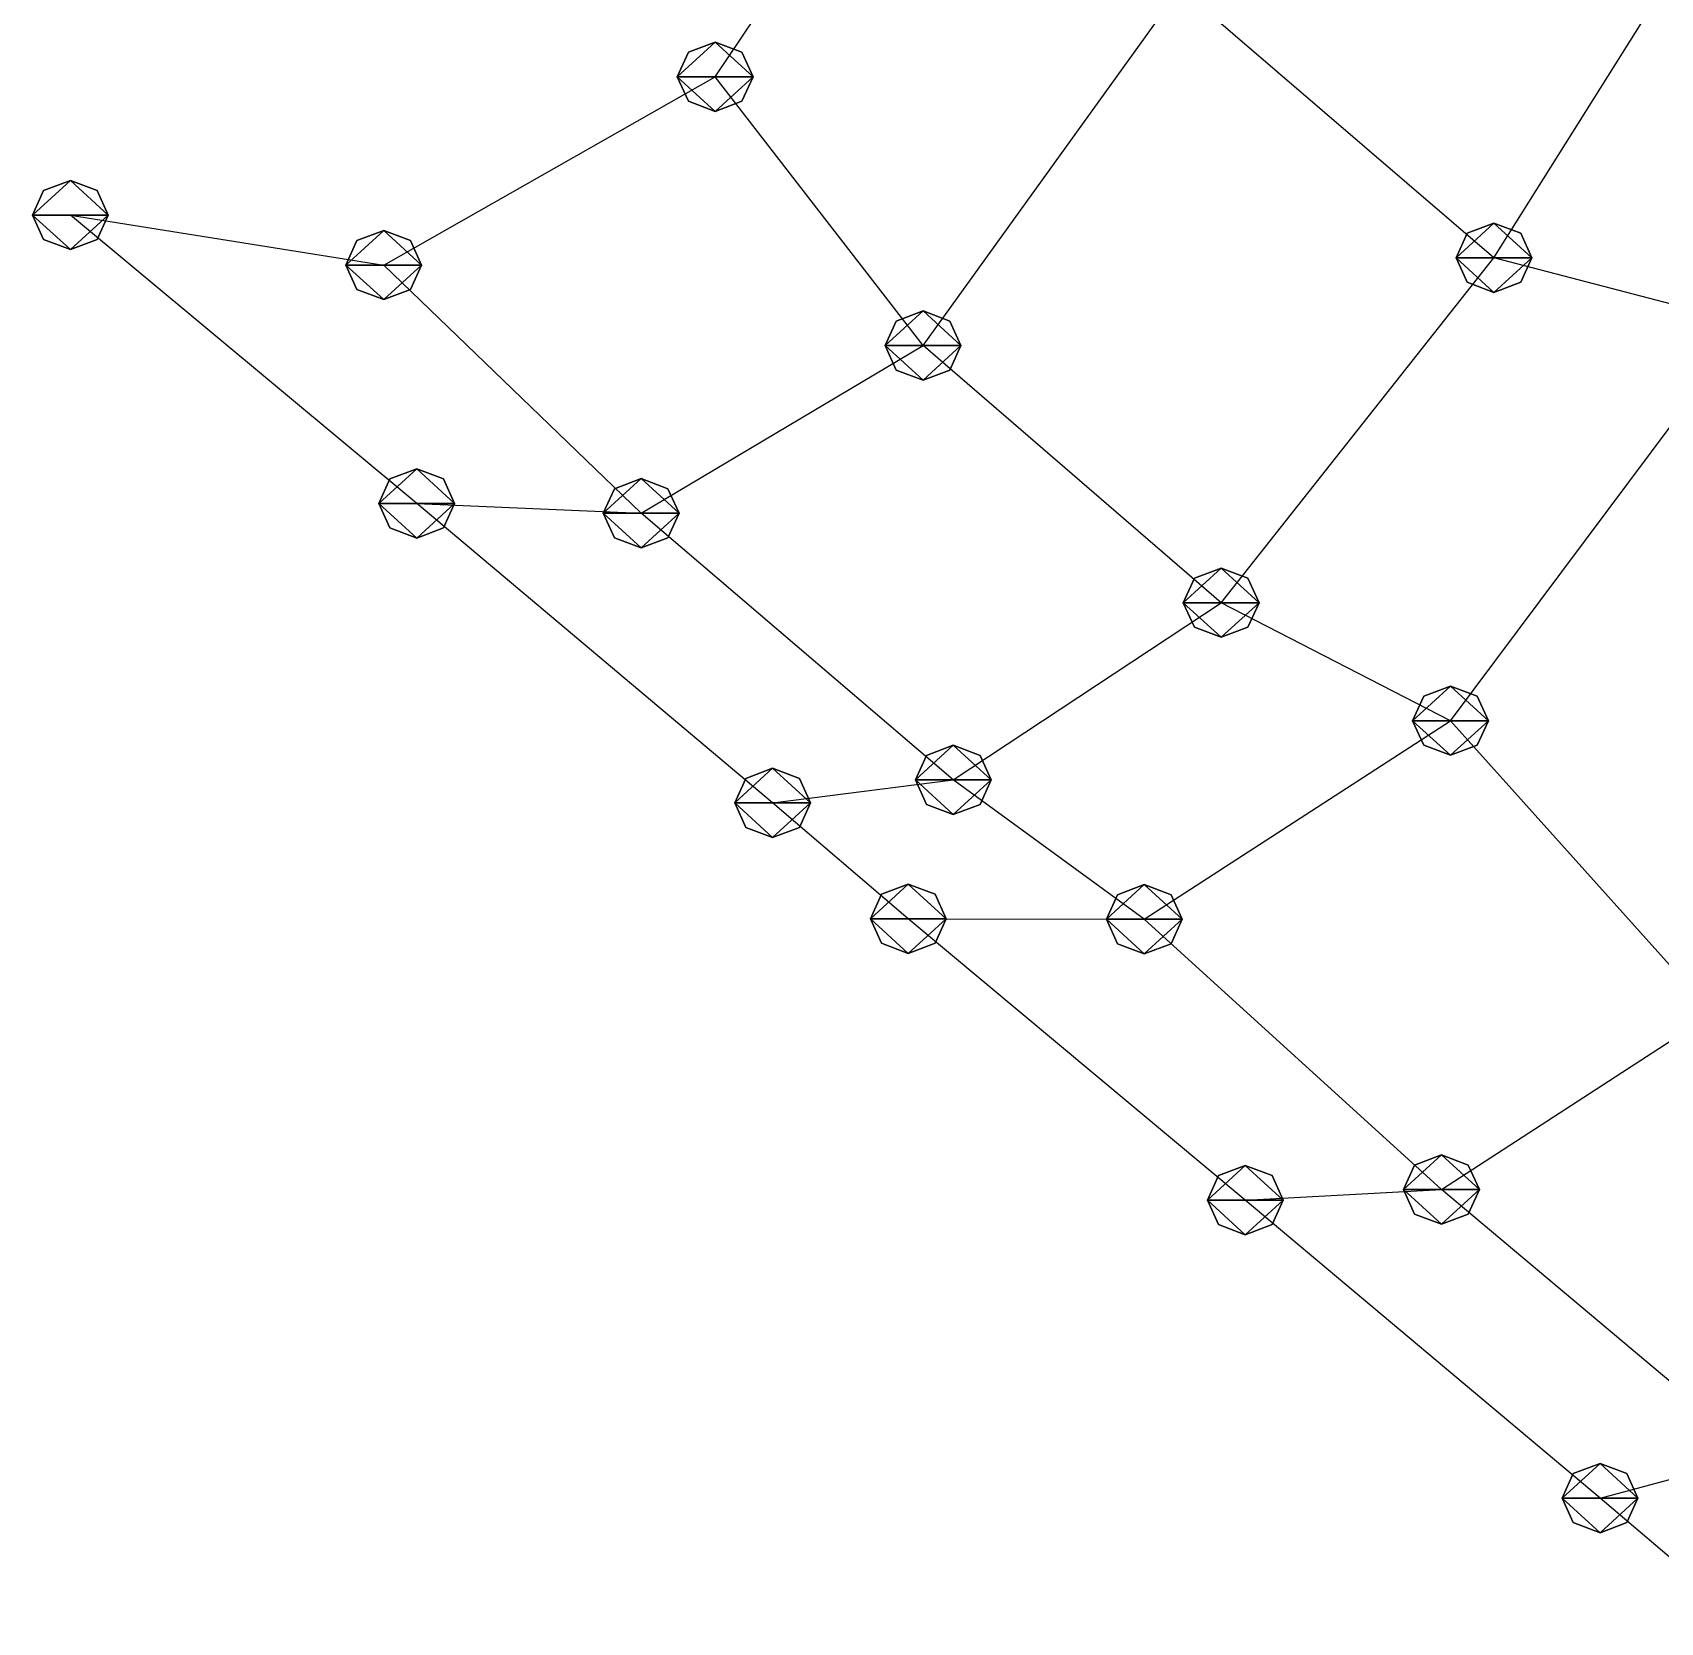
# Model space of a CAD drawing. Header units: metres. Extents: x -61 to 61, y -50 to 61.
# Drawn here: x -61.2 to -18.23, y -30.87 to 11.11 of the extents above; entities that cross this region are included whole.
import ezdxf

# ---------------------------------------------------------------- set-up
doc = ezdxf.new("R2010")
doc.units = ezdxf.units.M

msp = doc.modelspace()

# ---------------------------------------------------------------- linework, layer by layer
for p, q in [((-43.182537, 9.940849, -194.03633), (-35.948578, 20.684883, -195.256)), ((-22.62538, 5.161274, -191.56953), (-16.917606, 14.25264, -197.15366)), ((-37.695274, 2.8427582, -188.06964), (-30.907288, 12.272442, -189.05789)), ((-22.62538, 5.161274, -191.56953), (-30.907288, 12.272442, -189.05789)), ((-43.182537, 10.855055, -194.44159), (-43.889645, 10.58729, -194.32289)), ((-43.182537, 10.855055, -194.44159), (-43.889645, 10.58729, -194.32289)), ((-42.47543, 10.58729, -194.32289), (-43.182537, 10.855055, -194.44159)), ((-42.47543, 10.58729, -194.32289), (-43.182537, 10.855055, -194.44159)), ((-43.889645, 10.58729, -194.32289), (-44.182537, 9.940849, -194.03633)), ((-43.889645, 10.58729, -194.32289), (-44.182537, 9.940849, -194.03633)), ((-42.182537, 9.940849, -194.03633), (-42.47543, 10.58729, -194.32289)), ((-42.182537, 9.940849, -194.03633), (-42.47543, 10.58729, -194.32289)), ((-51.931812, 4.969372, -202.41515), (-43.182537, 9.940849, -194.03633)), ((-44.182537, 9.940849, -194.03633), (-43.889645, 9.294409, -193.74977)), ((-44.182537, 9.940849, -194.03633), (-43.889645, 9.294409, -193.74977)), ((-37.695274, 2.8427582, -188.06964), (-43.182537, 9.940849, -194.03633)), ((-42.47543, 9.294409, -193.74977), (-42.182537, 9.940849, -194.03633)), ((-42.47543, 9.294409, -193.74977), (-42.182537, 9.940849, -194.03633)), ((-43.889645, 9.294409, -193.74977), (-43.182537, 9.026644, -193.63107)), ((-43.889645, 9.294409, -193.74977), (-43.182537, 9.026644, -193.63107)), ((-43.182537, 9.026644, -193.63107), (-42.47543, 9.294409, -193.74977)), ((-43.182537, 9.026644, -193.63107), (-42.47543, 9.294409, -193.74977)), ((-60.90802, 6.936205, -215.77728), (-61.200912, 6.2897644, -215.49072)), ((-60.90802, 6.936205, -215.77728), (-61.200912, 6.2897644, -215.49072)), ((-60.200912, 7.2039695, -215.89598), (-60.90802, 6.936205, -215.77728)), ((-60.200912, 7.2039695, -215.89598), (-60.90802, 6.936205, -215.77728)), ((-59.493805, 6.936205, -215.77728), (-60.200912, 7.2039695, -215.89598)), ((-59.493805, 6.936205, -215.77728), (-60.200912, 7.2039695, -215.89598)), ((-59.200912, 6.2897644, -215.49072), (-59.493805, 6.936205, -215.77728)), ((-59.200912, 6.2897644, -215.49072), (-59.493805, 6.936205, -215.77728)), ((-61.200912, 6.2897644, -215.49072), (-60.90802, 5.643324, -215.20416)), ((-61.200912, 6.2897644, -215.49072), (-60.90802, 5.643324, -215.20416)), ((-51.06111, -1.3243713, -206.44363), (-60.200912, 6.2897644, -215.49072)), ((-60.200912, 6.2897644, -215.49072), (-51.931812, 4.969372, -202.41515)), ((-59.493805, 5.643324, -215.20416), (-59.200912, 6.2897644, -215.49072)), ((-59.493805, 5.643324, -215.20416), (-59.200912, 6.2897644, -215.49072)), ((-22.62538, 6.075479, -191.9748), (-23.332487, 5.8077145, -191.8561)), ((-22.62538, 6.075479, -191.9748), (-23.332487, 5.8077145, -191.8561)), ((-21.918272, 5.8077145, -191.8561), (-22.62538, 6.075479, -191.9748)), ((-21.918272, 5.8077145, -191.8561), (-22.62538, 6.075479, -191.9748)), ((-60.90802, 5.643324, -215.20416), (-60.200912, 5.3755593, -215.08546)), ((-60.90802, 5.643324, -215.20416), (-60.200912, 5.3755593, -215.08546)), ((-60.200912, 5.3755593, -215.08546), (-59.493805, 5.643324, -215.20416)), ((-60.200912, 5.3755593, -215.08546), (-59.493805, 5.643324, -215.20416)), ((-52.63892, 5.6158123, -202.7017), (-52.931812, 4.969372, -202.41515)), ((-52.63892, 5.6158123, -202.7017), (-52.931812, 4.969372, -202.41515)), ((-51.931812, 5.883577, -202.8204), (-52.63892, 5.6158123, -202.7017)), ((-51.931812, 5.883577, -202.8204), (-52.63892, 5.6158123, -202.7017)), ((-51.224705, 5.6158123, -202.7017), (-51.931812, 5.883577, -202.8204)), ((-51.224705, 5.6158123, -202.7017), (-51.931812, 5.883577, -202.8204)), ((-50.931812, 4.969372, -202.41515), (-51.224705, 5.6158123, -202.7017)), ((-50.931812, 4.969372, -202.41515), (-51.224705, 5.6158123, -202.7017)), ((-23.332487, 5.8077145, -191.8561), (-23.62538, 5.161274, -191.56953)), ((-23.332487, 5.8077145, -191.8561), (-23.62538, 5.161274, -191.56953)), ((-21.62538, 5.161274, -191.56953), (-21.918272, 5.8077145, -191.8561)), ((-21.62538, 5.161274, -191.56953), (-21.918272, 5.8077145, -191.8561)), ((-29.827396, -3.9448013, -190.46194), (-22.62538, 5.161274, -191.56953)), ((-23.62538, 5.161274, -191.56953), (-23.332487, 4.5148335, -191.28297)), ((-23.62538, 5.161274, -191.56953), (-23.332487, 4.5148335, -191.28297)), ((-15.94836, 3.4144936, -200.90112), (-22.62538, 5.161274, -191.56953)), ((-21.918272, 4.5148335, -191.28297), (-21.62538, 5.161274, -191.56953)), ((-21.918272, 4.5148335, -191.28297), (-21.62538, 5.161274, -191.56953)), ((-52.931812, 4.969372, -202.41515), (-52.63892, 4.3229313, -202.12859)), ((-52.931812, 4.969372, -202.41515), (-52.63892, 4.3229313, -202.12859)), ((-45.13562, -1.5846329, -195.88599), (-51.931812, 4.969372, -202.41515)), ((-51.224705, 4.3229313, -202.12859), (-50.931812, 4.969372, -202.41515)), ((-51.224705, 4.3229313, -202.12859), (-50.931812, 4.969372, -202.41515)), ((-52.63892, 4.3229313, -202.12859), (-51.931812, 4.0551667, -202.00989)), ((-52.63892, 4.3229313, -202.12859), (-51.931812, 4.0551667, -202.00989)), ((-51.931812, 4.0551667, -202.00989), (-51.224705, 4.3229313, -202.12859)), ((-51.931812, 4.0551667, -202.00989), (-51.224705, 4.3229313, -202.12859)), ((-23.332487, 4.5148335, -191.28297), (-22.62538, 4.247069, -191.16428)), ((-23.332487, 4.5148335, -191.28297), (-22.62538, 4.247069, -191.16428)), ((-22.62538, 4.247069, -191.16428), (-21.918272, 4.5148335, -191.28297)), ((-22.62538, 4.247069, -191.16428), (-21.918272, 4.5148335, -191.28297)), ((-38.40238, 3.4891987, -188.3562), (-38.695274, 2.8427582, -188.06964)), ((-38.40238, 3.4891987, -188.3562), (-38.695274, 2.8427582, -188.06964)), ((-37.695274, 3.7569633, -188.4749), (-38.40238, 3.4891987, -188.3562)), ((-37.695274, 3.7569633, -188.4749), (-38.40238, 3.4891987, -188.3562)), ((-36.988167, 3.4891987, -188.3562), (-37.695274, 3.7569633, -188.4749)), ((-36.988167, 3.4891987, -188.3562), (-37.695274, 3.7569633, -188.4749)), ((-36.695274, 2.8427582, -188.06964), (-36.988167, 3.4891987, -188.3562)), ((-36.695274, 2.8427582, -188.06964), (-36.988167, 3.4891987, -188.3562)), ((-23.77369, -7.059376, -198.92365), (-15.94836, 3.4144936, -200.90112)), ((-45.13562, -1.5846329, -195.88599), (-37.695274, 2.8427582, -188.06964)), ((-38.695274, 2.8427582, -188.06964), (-38.40238, 2.1963174, -187.78308)), ((-38.695274, 2.8427582, -188.06964), (-38.40238, 2.1963174, -187.78308)), ((-29.827396, -3.9448013, -190.46194), (-37.695274, 2.8427582, -188.06964)), ((-36.988167, 2.1963177, -187.78308), (-36.695274, 2.8427582, -188.06964)), ((-36.988167, 2.1963177, -187.78308), (-36.695274, 2.8427582, -188.06964)), ((-38.40238, 2.1963174, -187.78308), (-37.695274, 1.9285531, -187.66438)), ((-38.40238, 2.1963174, -187.78308), (-37.695274, 1.9285531, -187.66438)), ((-37.695274, 1.9285531, -187.66438), (-36.988167, 2.1963177, -187.78308)), ((-37.695274, 1.9285531, -187.66438), (-36.988167, 2.1963177, -187.78308)), ((-51.06111, -0.41016626, -206.84889), (-51.76822, -0.6779307, -206.7302)), ((-51.06111, -0.41016626, -206.84889), (-51.76822, -0.6779307, -206.7302)), ((-50.354004, -0.6779307, -206.7302), (-51.06111, -0.41016626, -206.84889)), ((-50.354004, -0.6779307, -206.7302), (-51.06111, -0.41016626, -206.84889)), ((-51.76822, -0.6779307, -206.7302), (-52.06111, -1.3243713, -206.44363)), ((-51.76822, -0.6779307, -206.7302), (-52.06111, -1.3243713, -206.44363)), ((-50.06111, -1.3243713, -206.44363), (-50.354004, -0.6779307, -206.7302)), ((-50.06111, -1.3243713, -206.44363), (-50.354004, -0.6779307, -206.7302)), ((-45.13562, -0.6704278, -196.29124), (-45.842728, -0.93819225, -196.17255)), ((-45.13562, -0.6704278, -196.29124), (-45.842728, -0.93819225, -196.17255)), ((-44.428513, -0.93819225, -196.17255), (-45.13562, -0.6704278, -196.29124)), ((-44.428513, -0.93819225, -196.17255), (-45.13562, -0.6704278, -196.29124)), ((-45.842728, -0.93819225, -196.17255), (-46.13562, -1.5846329, -195.88599)), ((-45.842728, -0.93819225, -196.17255), (-46.13562, -1.5846329, -195.88599)), ((-44.13562, -1.5846329, -195.88599), (-44.428513, -0.93819225, -196.17255)), ((-44.13562, -1.5846329, -195.88599), (-44.428513, -0.93819225, -196.17255)), ((-52.06111, -1.3243713, -206.44363), (-51.76822, -1.9708121, -206.15707)), ((-52.06111, -1.3243713, -206.44363), (-51.76822, -1.9708121, -206.15707)), ((-41.66598, -9.229145, -209.6468), (-51.06111, -1.3243713, -206.44363)), ((-51.06111, -1.3243713, -206.44363), (-45.13562, -1.5846329, -195.88599)), ((-50.354004, -1.970812, -206.15707), (-50.06111, -1.3243713, -206.44363)), ((-50.354004, -1.970812, -206.15707), (-50.06111, -1.3243713, -206.44363)), ((-46.13562, -1.5846329, -195.88599), (-45.842728, -2.2310736, -195.59943)), ((-46.13562, -1.5846329, -195.88599), (-45.842728, -2.2310736, -195.59943)), ((-36.899315, -8.623425, -198.49387), (-45.13562, -1.5846329, -195.88599)), ((-44.428513, -2.2310734, -195.59943), (-44.13562, -1.5846329, -195.88599)), ((-44.428513, -2.2310734, -195.59943), (-44.13562, -1.5846329, -195.88599)), ((-51.76822, -1.9708121, -206.15707), (-51.06111, -2.2385764, -206.03838)), ((-51.76822, -1.9708121, -206.15707), (-51.06111, -2.2385764, -206.03838)), ((-51.06111, -2.2385764, -206.03838), (-50.354004, -1.970812, -206.15707)), ((-51.06111, -2.2385764, -206.03838), (-50.354004, -1.970812, -206.15707)), ((-45.842728, -2.2310736, -195.59943), (-45.13562, -2.498838, -195.48073)), ((-45.842728, -2.2310736, -195.59943), (-45.13562, -2.498838, -195.48073)), ((-45.13562, -2.498838, -195.48073), (-44.428513, -2.2310734, -195.59943)), ((-45.13562, -2.498838, -195.48073), (-44.428513, -2.2310734, -195.59943)), ((-30.534504, -3.2983608, -190.7485), (-30.827396, -3.9448013, -190.46194)), ((-30.534504, -3.2983608, -190.7485), (-30.827396, -3.9448013, -190.46194)), ((-29.827396, -3.0305963, -190.8672), (-30.534504, -3.2983608, -190.7485)), ((-29.827396, -3.0305963, -190.8672), (-30.534504, -3.2983608, -190.7485)), ((-29.120289, -3.2983608, -190.7485), (-29.827396, -3.0305963, -190.8672)), ((-29.120289, -3.2983608, -190.7485), (-29.827396, -3.0305963, -190.8672)), ((-28.827396, -3.9448013, -190.46194), (-29.120289, -3.2983608, -190.7485)), ((-28.827396, -3.9448013, -190.46194), (-29.120289, -3.2983608, -190.7485)), ((-36.899315, -8.623425, -198.49387), (-29.827396, -3.9448013, -190.46194)), ((-30.827396, -3.9448013, -190.46194), (-30.534504, -4.591242, -190.17538)), ((-30.827396, -3.9448013, -190.46194), (-30.534504, -4.591242, -190.17538)), ((-23.77369, -7.059376, -198.92365), (-29.827396, -3.9448013, -190.46194)), ((-29.120289, -4.591242, -190.17538), (-28.827396, -3.9448013, -190.46194)), ((-29.120289, -4.591242, -190.17538), (-28.827396, -3.9448013, -190.46194)), ((-30.534504, -4.591242, -190.17538), (-29.827396, -4.8590064, -190.05669)), ((-30.534504, -4.591242, -190.17538), (-29.827396, -4.8590064, -190.05669)), ((-29.827396, -4.8590064, -190.05669), (-29.120289, -4.591242, -190.17538)), ((-29.827396, -4.8590064, -190.05669), (-29.120289, -4.591242, -190.17538)), ((-24.480797, -6.4129353, -199.2102), (-24.77369, -7.059376, -198.92365)), ((-24.480797, -6.4129353, -199.2102), (-24.77369, -7.059376, -198.92365)), ((-23.77369, -6.1451707, -199.3289), (-24.480797, -6.4129353, -199.2102)), ((-23.77369, -6.1451707, -199.3289), (-24.480797, -6.4129353, -199.2102)), ((-23.066582, -6.4129353, -199.2102), (-23.77369, -6.1451707, -199.3289)), ((-23.066582, -6.4129353, -199.2102), (-23.77369, -6.1451707, -199.3289)), ((-22.77369, -7.059376, -198.92365), (-23.066582, -6.4129353, -199.2102)), ((-22.77369, -7.059376, -198.92365), (-23.066582, -6.4129353, -199.2102)), ((-31.857265, -12.300865, -208.18985), (-23.77369, -7.059376, -198.92365)), ((-24.77369, -7.059376, -198.92365), (-24.480797, -7.7058163, -198.63708)), ((-24.77369, -7.059376, -198.92365), (-24.480797, -7.7058163, -198.63708)), ((-16.850391, -14.787197, -195.3823), (-23.77369, -7.059376, -198.92365)), ((-23.066582, -7.7058163, -198.63708), (-22.77369, -7.059376, -198.92365)), ((-23.066582, -7.7058163, -198.63708), (-22.77369, -7.059376, -198.92365)), ((-36.899315, -7.7092195, -198.89912), (-37.606422, -7.976984, -198.78043)), ((-36.899315, -7.7092195, -198.89912), (-37.606422, -7.976984, -198.78043)), ((-36.192207, -7.976984, -198.78043), (-36.899315, -7.7092195, -198.89912)), ((-36.192207, -7.976984, -198.78043), (-36.899315, -7.7092195, -198.89912)), ((-24.480797, -7.7058163, -198.63708), (-23.77369, -7.973581, -198.51839)), ((-24.480797, -7.7058163, -198.63708), (-23.77369, -7.973581, -198.51839)), ((-23.77369, -7.973581, -198.51839), (-23.066582, -7.7058163, -198.63708)), ((-23.77369, -7.973581, -198.51839), (-23.066582, -7.7058163, -198.63708)), ((-37.606422, -7.976984, -198.78043), (-37.899315, -8.623425, -198.49387)), ((-37.606422, -7.976984, -198.78043), (-37.899315, -8.623425, -198.49387)), ((-35.899315, -8.623425, -198.49387), (-36.192207, -7.976984, -198.78043)), ((-35.899315, -8.623425, -198.49387), (-36.192207, -7.976984, -198.78043)), ((-42.37309, -8.582705, -209.93336), (-42.66598, -9.229145, -209.6468)), ((-42.37309, -8.582705, -209.93336), (-42.66598, -9.229145, -209.6468)), ((-41.66598, -8.3149395, -210.05206), (-42.37309, -8.582705, -209.93336)), ((-41.66598, -8.3149395, -210.05206), (-42.37309, -8.582705, -209.93336)), ((-40.958874, -8.582705, -209.93336), (-41.66598, -8.3149395, -210.05206)), ((-40.958874, -8.582705, -209.93336), (-41.66598, -8.3149395, -210.05206)), ((-40.66598, -9.229145, -209.6468), (-40.958874, -8.582705, -209.93336)), ((-40.66598, -9.229145, -209.6468), (-40.958874, -8.582705, -209.93336)), ((-41.66598, -9.229145, -209.6468), (-36.899315, -8.623425, -198.49387)), ((-37.899315, -8.623425, -198.49387), (-37.606422, -9.269865, -198.2073)), ((-37.899315, -8.623425, -198.49387), (-37.606422, -9.269865, -198.2073)), ((-31.857265, -12.300865, -208.18985), (-36.899315, -8.623425, -198.49387)), ((-36.192207, -9.269865, -198.2073), (-35.899315, -8.623425, -198.49387)), ((-36.192207, -9.269865, -198.2073), (-35.899315, -8.623425, -198.49387)), ((-42.66598, -9.229145, -209.6468), (-42.37309, -9.875586, -209.36024)), ((-42.66598, -9.229145, -209.6468), (-42.37309, -9.875586, -209.36024)), ((-38.08629, -12.287926, -223.60323), (-41.66598, -9.229145, -209.6468)), ((-40.958874, -9.875586, -209.36024), (-40.66598, -9.229145, -209.6468)), ((-40.958874, -9.875586, -209.36024), (-40.66598, -9.229145, -209.6468)), ((-37.606422, -9.269865, -198.2073), (-36.899315, -9.53763, -198.08861)), ((-37.606422, -9.269865, -198.2073), (-36.899315, -9.53763, -198.08861)), ((-36.899315, -9.53763, -198.08861), (-36.192207, -9.269865, -198.2073)), ((-36.899315, -9.53763, -198.08861), (-36.192207, -9.269865, -198.2073)), ((-42.37309, -9.875586, -209.36024), (-41.66598, -10.143351, -209.24155)), ((-42.37309, -9.875586, -209.36024), (-41.66598, -10.143351, -209.24155)), ((-41.66598, -10.143351, -209.24155), (-40.958874, -9.875586, -209.36024)), ((-41.66598, -10.143351, -209.24155), (-40.958874, -9.875586, -209.36024)), ((-38.08629, -11.37372, -224.00848), (-38.793396, -11.641485, -223.88979)), ((-38.08629, -11.37372, -224.00848), (-38.793396, -11.641485, -223.88979)), ((-37.37918, -11.641485, -223.88979), (-38.08629, -11.37372, -224.00848)), ((-37.37918, -11.641485, -223.88979), (-38.08629, -11.37372, -224.00848)), ((-31.857265, -11.38666, -208.59511), (-32.564373, -11.654425, -208.47641)), ((-31.857265, -11.38666, -208.59511), (-32.564373, -11.654425, -208.47641)), ((-31.150158, -11.654425, -208.47641), (-31.857265, -11.38666, -208.59511)), ((-31.150158, -11.654425, -208.47641), (-31.857265, -11.38666, -208.59511)), ((-38.793396, -11.641485, -223.88979), (-39.08629, -12.287926, -223.60323)), ((-38.793396, -11.641485, -223.88979), (-39.08629, -12.287926, -223.60323)), ((-37.08629, -12.287926, -223.60323), (-37.37918, -11.641485, -223.88979)), ((-37.08629, -12.287926, -223.60323), (-37.37918, -11.641485, -223.88979)), ((-32.564373, -11.654425, -208.47641), (-32.857265, -12.300865, -208.18985)), ((-32.564373, -11.654425, -208.47641), (-32.857265, -12.300865, -208.18985)), ((-30.857265, -12.300865, -208.18985), (-31.150158, -11.654425, -208.47641)), ((-30.857265, -12.300865, -208.18985), (-31.150158, -11.654425, -208.47641)), ((-39.08629, -12.287926, -223.60323), (-38.793396, -12.934366, -223.31667)), ((-39.08629, -12.287926, -223.60323), (-38.793396, -12.934366, -223.31667)), ((-29.1904, -19.716152, -214.32222), (-38.08629, -12.287926, -223.60323)), ((-38.08629, -12.287926, -223.60323), (-31.857265, -12.300865, -208.18985)), ((-37.37918, -12.934366, -223.31667), (-37.08629, -12.287926, -223.60323)), ((-37.37918, -12.934366, -223.31667), (-37.08629, -12.287926, -223.60323)), ((-32.857265, -12.300865, -208.18985), (-32.564373, -12.947306, -207.90329)), ((-32.857265, -12.300865, -208.18985), (-32.564373, -12.947306, -207.90329)), ((-24.0123, -19.437378, -203.35306), (-31.857265, -12.300865, -208.18985)), ((-31.150158, -12.947306, -207.90329), (-30.857265, -12.300865, -208.18985)), ((-31.150158, -12.947306, -207.90329), (-30.857265, -12.300865, -208.18985)), ((-38.793396, -12.934366, -223.31667), (-38.08629, -13.202131, -223.19797)), ((-38.793396, -12.934366, -223.31667), (-38.08629, -13.202131, -223.19797)), ((-38.08629, -13.202131, -223.19797), (-37.37918, -12.934366, -223.31667)), ((-38.08629, -13.202131, -223.19797), (-37.37918, -12.934366, -223.31667)), ((-32.564373, -12.947306, -207.90329), (-31.857265, -13.215071, -207.78459)), ((-32.564373, -12.947306, -207.90329), (-31.857265, -13.215071, -207.78459)), ((-31.857265, -13.215071, -207.78459), (-31.150158, -12.947306, -207.90329)), ((-31.857265, -13.215071, -207.78459), (-31.150158, -12.947306, -207.90329)), ((-24.0123, -19.437378, -203.35306), (-16.850391, -14.787197, -195.3823)), ((-29.1904, -18.801947, -214.72748), (-29.897507, -19.069712, -214.60878)), ((-29.1904, -18.801947, -214.72748), (-29.897507, -19.069712, -214.60878)), ((-28.483292, -19.069712, -214.60878), (-29.1904, -18.801947, -214.72748)), ((-28.483292, -19.069712, -214.60878), (-29.1904, -18.801947, -214.72748)), ((-24.719408, -18.790937, -203.63962), (-25.0123, -19.437378, -203.35306)), ((-24.719408, -18.790937, -203.63962), (-25.0123, -19.437378, -203.35306)), ((-24.0123, -18.523172, -203.75832), (-24.719408, -18.790937, -203.63962)), ((-24.0123, -18.523172, -203.75832), (-24.719408, -18.790937, -203.63962)), ((-23.305193, -18.790937, -203.63962), (-24.0123, -18.523172, -203.75832)), ((-23.305193, -18.790937, -203.63962), (-24.0123, -18.523172, -203.75832)), ((-23.0123, -19.437378, -203.35306), (-23.305193, -18.790937, -203.63962)), ((-23.0123, -19.437378, -203.35306), (-23.305193, -18.790937, -203.63962)), ((-29.897507, -19.069712, -214.60878), (-30.1904, -19.716152, -214.32222)), ((-29.897507, -19.069712, -214.60878), (-30.1904, -19.716152, -214.32222)), ((-28.1904, -19.716152, -214.32222), (-28.483292, -19.069712, -214.60878)), ((-28.1904, -19.716152, -214.32222), (-28.483292, -19.069712, -214.60878)), ((-30.1904, -19.716152, -214.32222), (-29.897507, -20.362593, -214.03566)), ((-30.1904, -19.716152, -214.32222), (-29.897507, -20.362593, -214.03566)), ((-29.1904, -19.716152, -214.32222), (-24.0123, -19.437378, -203.35306)), ((-19.825417, -27.583336, -217.75766), (-29.1904, -19.716152, -214.32222)), ((-28.483292, -20.362593, -214.03566), (-28.1904, -19.716152, -214.32222)), ((-28.483292, -20.362593, -214.03566), (-28.1904, -19.716152, -214.32222)), ((-25.0123, -19.437378, -203.35306), (-24.719408, -20.083818, -203.0665)), ((-25.0123, -19.437378, -203.35306), (-24.719408, -20.083818, -203.0665)), ((-15.647158, -26.46463, -206.42172), (-24.0123, -19.437378, -203.35306)), ((-23.305193, -20.083818, -203.0665), (-23.0123, -19.437378, -203.35306)), ((-23.305193, -20.083818, -203.0665), (-23.0123, -19.437378, -203.35306)), ((-24.719408, -20.083818, -203.0665), (-24.0123, -20.351583, -202.9478)), ((-24.719408, -20.083818, -203.0665), (-24.0123, -20.351583, -202.9478)), ((-24.0123, -20.351583, -202.9478), (-23.305193, -20.083818, -203.0665)), ((-24.0123, -20.351583, -202.9478), (-23.305193, -20.083818, -203.0665)), ((-29.897507, -20.362593, -214.03566), (-29.1904, -20.630358, -213.91696)), ((-29.897507, -20.362593, -214.03566), (-29.1904, -20.630358, -213.91696)), ((-29.1904, -20.630358, -213.91696), (-28.483292, -20.362593, -214.03566)), ((-29.1904, -20.630358, -213.91696), (-28.483292, -20.362593, -214.03566)), ((-19.825417, -27.583336, -217.75766), (-15.647158, -26.46463, -206.42172)), ((-20.532524, -26.936895, -218.04422), (-20.825417, -27.583336, -217.75766)), ((-20.532524, -26.936895, -218.04422), (-20.825417, -27.583336, -217.75766)), ((-19.825417, -26.66913, -218.16292), (-20.532524, -26.936895, -218.04422)), ((-19.825417, -26.66913, -218.16292), (-20.532524, -26.936895, -218.04422)), ((-19.118309, -26.936895, -218.04422), (-19.825417, -26.66913, -218.16292)), ((-19.118309, -26.936895, -218.04422), (-19.825417, -26.66913, -218.16292)), ((-18.825417, -27.583336, -217.75766), (-19.118309, -26.936895, -218.04422)), ((-18.825417, -27.583336, -217.75766), (-19.118309, -26.936895, -218.04422)), ((-20.825417, -27.583336, -217.75766), (-20.532524, -28.229776, -217.4711)), ((-20.825417, -27.583336, -217.75766), (-20.532524, -28.229776, -217.4711)), ((-15.971664, -30.86562, -231.71573), (-19.825417, -27.583336, -217.75766)), ((-19.118309, -28.229776, -217.4711), (-18.825417, -27.583336, -217.75766)), ((-19.118309, -28.229776, -217.4711), (-18.825417, -27.583336, -217.75766)), ((-20.532524, -28.229776, -217.4711), (-19.825417, -28.497541, -217.3524)), ((-20.532524, -28.229776, -217.4711), (-19.825417, -28.497541, -217.3524)), ((-19.825417, -28.497541, -217.3524), (-19.118309, -28.229776, -217.4711)), ((-19.825417, -28.497541, -217.3524), (-19.118309, -28.229776, -217.4711))]:
    msp.add_line(p, q)
for points in [[(-44.182537, 9.940849, -194.03633), (-43.889645, 10.58729, -194.32289), (-43.182537, 10.855055, -194.44159), (-43.182438, 10.855155, -194.44148)], [(-44.182537, 9.940849, -194.03633), (-43.889645, 10.58729, -194.32289), (-43.182537, 10.855055, -194.44159), (-43.182438, 10.855155, -194.44148)], [(-44.182537, 9.940849, -194.03633), (-43.182537, 10.855055, -194.44159), (-42.182537, 9.940849, -194.03633), (-42.182438, 9.940949, -194.03622)], [(-44.182537, 9.940849, -194.03633), (-43.182537, 10.855055, -194.44159), (-42.182537, 9.940849, -194.03633), (-42.182438, 9.940949, -194.03622)], [(-43.182537, 10.855055, -194.44159), (-42.47543, 10.58729, -194.32289), (-42.182537, 9.940849, -194.03633), (-42.182438, 9.940949, -194.03622)], [(-43.182537, 10.855055, -194.44159), (-42.47543, 10.58729, -194.32289), (-42.182537, 9.940849, -194.03633), (-42.182438, 9.940949, -194.03622)], [(-43.182537, 9.026644, -193.63107), (-43.889645, 9.294409, -193.74977), (-44.182537, 9.940849, -194.03633), (-44.182438, 9.940949, -194.03622)], [(-42.182537, 9.940849, -194.03633), (-43.182537, 9.026644, -193.63107), (-44.182537, 9.940849, -194.03633), (-44.182438, 9.940949, -194.03622)], [(-43.182537, 9.026644, -193.63107), (-43.889645, 9.294409, -193.74977), (-44.182537, 9.940849, -194.03633), (-44.182438, 9.940949, -194.03622)], [(-42.182537, 9.940849, -194.03633), (-43.182537, 9.026644, -193.63107), (-44.182537, 9.940849, -194.03633), (-44.182438, 9.940949, -194.03622)], [(-42.182537, 9.940849, -194.03633), (-42.47543, 9.294409, -193.74977), (-43.182537, 9.026644, -193.63107), (-43.182438, 9.026744, -193.63097)], [(-42.182537, 9.940849, -194.03633), (-42.47543, 9.294409, -193.74977), (-43.182537, 9.026644, -193.63107), (-43.182438, 9.026744, -193.63097)], [(-61.200912, 6.2897644, -215.49072), (-60.90802, 6.936205, -215.77728), (-60.200912, 7.2039695, -215.89598), (-60.200813, 7.2040696, -215.89587)], [(-61.200912, 6.2897644, -215.49072), (-60.90802, 6.936205, -215.77728), (-60.200912, 7.2039695, -215.89598), (-60.200813, 7.2040696, -215.89587)], [(-61.200912, 6.2897644, -215.49072), (-60.200912, 7.2039695, -215.89598), (-59.200912, 6.2897644, -215.49072), (-59.200813, 6.2898645, -215.49062)], [(-61.200912, 6.2897644, -215.49072), (-60.200912, 7.2039695, -215.89598), (-59.200912, 6.2897644, -215.49072), (-59.200813, 6.2898645, -215.49062)], [(-60.200912, 7.2039695, -215.89598), (-59.493805, 6.936205, -215.77728), (-59.200912, 6.2897644, -215.49072), (-59.200813, 6.2898645, -215.49062)], [(-60.200912, 7.2039695, -215.89598), (-59.493805, 6.936205, -215.77728), (-59.200912, 6.2897644, -215.49072), (-59.200813, 6.2898645, -215.49062)], [(-60.200912, 5.3755593, -215.08546), (-60.90802, 5.643324, -215.20416), (-61.200912, 6.2897644, -215.49072), (-61.200813, 6.2898645, -215.49062)], [(-59.200912, 6.2897644, -215.49072), (-60.200912, 5.3755593, -215.08546), (-61.200912, 6.2897644, -215.49072), (-61.200813, 6.2898645, -215.49062)], [(-60.200912, 5.3755593, -215.08546), (-60.90802, 5.643324, -215.20416), (-61.200912, 6.2897644, -215.49072), (-61.200813, 6.2898645, -215.49062)], [(-59.200912, 6.2897644, -215.49072), (-60.200912, 5.3755593, -215.08546), (-61.200912, 6.2897644, -215.49072), (-61.200813, 6.2898645, -215.49062)], [(-59.200912, 6.2897644, -215.49072), (-59.493805, 5.643324, -215.20416), (-60.200912, 5.3755593, -215.08546), (-60.200813, 5.3756595, -215.08536)], [(-59.200912, 6.2897644, -215.49072), (-59.493805, 5.643324, -215.20416), (-60.200912, 5.3755593, -215.08546), (-60.200813, 5.3756595, -215.08536)], [(-23.62538, 5.161274, -191.56953), (-23.332487, 5.8077145, -191.8561), (-22.62538, 6.075479, -191.9748), (-22.62528, 6.075579, -191.97469)], [(-23.62538, 5.161274, -191.56953), (-23.332487, 5.8077145, -191.8561), (-22.62538, 6.075479, -191.9748), (-22.62528, 6.075579, -191.97469)], [(-23.62538, 5.161274, -191.56953), (-22.62538, 6.075479, -191.9748), (-21.62538, 5.161274, -191.56953), (-21.62528, 5.161374, -191.56943)], [(-23.62538, 5.161274, -191.56953), (-22.62538, 6.075479, -191.9748), (-21.62538, 5.161274, -191.56953), (-21.62528, 5.161374, -191.56943)], [(-22.62538, 6.075479, -191.9748), (-21.918272, 5.8077145, -191.8561), (-21.62538, 5.161274, -191.56953), (-21.62528, 5.161374, -191.56943)], [(-22.62538, 6.075479, -191.9748), (-21.918272, 5.8077145, -191.8561), (-21.62538, 5.161274, -191.56953), (-21.62528, 5.161374, -191.56943)], [(-52.931812, 4.969372, -202.41515), (-52.63892, 5.6158123, -202.7017), (-51.931812, 5.883577, -202.8204), (-51.931713, 5.883677, -202.8203)], [(-52.931812, 4.969372, -202.41515), (-52.63892, 5.6158123, -202.7017), (-51.931812, 5.883577, -202.8204), (-51.931713, 5.883677, -202.8203)], [(-52.931812, 4.969372, -202.41515), (-51.931812, 5.883577, -202.8204), (-50.931812, 4.969372, -202.41515), (-50.931713, 4.969472, -202.41504)], [(-52.931812, 4.969372, -202.41515), (-51.931812, 5.883577, -202.8204), (-50.931812, 4.969372, -202.41515), (-50.931713, 4.969472, -202.41504)], [(-51.931812, 5.883577, -202.8204), (-51.224705, 5.6158123, -202.7017), (-50.931812, 4.969372, -202.41515), (-50.931713, 4.969472, -202.41504)], [(-51.931812, 5.883577, -202.8204), (-51.224705, 5.6158123, -202.7017), (-50.931812, 4.969372, -202.41515), (-50.931713, 4.969472, -202.41504)], [(-22.62538, 4.247069, -191.16428), (-23.332487, 4.5148335, -191.28297), (-23.62538, 5.161274, -191.56953), (-23.62528, 5.161374, -191.56943)], [(-21.62538, 5.161274, -191.56953), (-22.62538, 4.247069, -191.16428), (-23.62538, 5.161274, -191.56953), (-23.62528, 5.161374, -191.56943)], [(-22.62538, 4.247069, -191.16428), (-23.332487, 4.5148335, -191.28297), (-23.62538, 5.161274, -191.56953), (-23.62528, 5.161374, -191.56943)], [(-21.62538, 5.161274, -191.56953), (-22.62538, 4.247069, -191.16428), (-23.62538, 5.161274, -191.56953), (-23.62528, 5.161374, -191.56943)], [(-21.62538, 5.161274, -191.56953), (-21.918272, 4.5148335, -191.28297), (-22.62538, 4.247069, -191.16428), (-22.62528, 4.247169, -191.16417)], [(-21.62538, 5.161274, -191.56953), (-21.918272, 4.5148335, -191.28297), (-22.62538, 4.247069, -191.16428), (-22.62528, 4.247169, -191.16417)], [(-51.931812, 4.0551667, -202.00989), (-52.63892, 4.3229313, -202.12859), (-52.931812, 4.969372, -202.41515), (-52.931713, 4.969472, -202.41504)], [(-50.931812, 4.969372, -202.41515), (-51.931812, 4.0551667, -202.00989), (-52.931812, 4.969372, -202.41515), (-52.931713, 4.969472, -202.41504)], [(-51.931812, 4.0551667, -202.00989), (-52.63892, 4.3229313, -202.12859), (-52.931812, 4.969372, -202.41515), (-52.931713, 4.969472, -202.41504)], [(-50.931812, 4.969372, -202.41515), (-51.931812, 4.0551667, -202.00989), (-52.931812, 4.969372, -202.41515), (-52.931713, 4.969472, -202.41504)], [(-50.931812, 4.969372, -202.41515), (-51.224705, 4.3229313, -202.12859), (-51.931812, 4.0551667, -202.00989), (-51.931713, 4.055267, -202.00978)], [(-50.931812, 4.969372, -202.41515), (-51.224705, 4.3229313, -202.12859), (-51.931812, 4.0551667, -202.00989), (-51.931713, 4.055267, -202.00978)], [(-38.695274, 2.8427582, -188.06964), (-38.40238, 3.4891987, -188.3562), (-37.695274, 3.7569633, -188.4749), (-37.695175, 3.7570632, -188.4748)], [(-38.695274, 2.8427582, -188.06964), (-38.40238, 3.4891987, -188.3562), (-37.695274, 3.7569633, -188.4749), (-37.695175, 3.7570632, -188.4748)], [(-38.695274, 2.8427582, -188.06964), (-37.695274, 3.7569633, -188.4749), (-36.695274, 2.8427582, -188.06964), (-36.695175, 2.842858, -188.06953)], [(-38.695274, 2.8427582, -188.06964), (-37.695274, 3.7569633, -188.4749), (-36.695274, 2.8427582, -188.06964), (-36.695175, 2.842858, -188.06953)], [(-37.695274, 3.7569633, -188.4749), (-36.988167, 3.4891987, -188.3562), (-36.695274, 2.8427582, -188.06964), (-36.695175, 2.842858, -188.06953)], [(-37.695274, 3.7569633, -188.4749), (-36.988167, 3.4891987, -188.3562), (-36.695274, 2.8427582, -188.06964), (-36.695175, 2.842858, -188.06953)], [(-37.695274, 1.9285531, -187.66438), (-38.40238, 2.1963174, -187.78308), (-38.695274, 2.8427582, -188.06964), (-38.695175, 2.842858, -188.06953)], [(-36.695274, 2.8427582, -188.06964), (-37.695274, 1.9285531, -187.66438), (-38.695274, 2.8427582, -188.06964), (-38.695175, 2.842858, -188.06953)], [(-37.695274, 1.9285531, -187.66438), (-38.40238, 2.1963174, -187.78308), (-38.695274, 2.8427582, -188.06964), (-38.695175, 2.842858, -188.06953)], [(-36.695274, 2.8427582, -188.06964), (-37.695274, 1.9285531, -187.66438), (-38.695274, 2.8427582, -188.06964), (-38.695175, 2.842858, -188.06953)], [(-36.695274, 2.8427582, -188.06964), (-36.988167, 2.1963177, -187.78308), (-37.695274, 1.9285531, -187.66438), (-37.695175, 1.9286531, -187.66428)], [(-36.695274, 2.8427582, -188.06964), (-36.988167, 2.1963177, -187.78308), (-37.695274, 1.9285531, -187.66438), (-37.695175, 1.9286531, -187.66428)], [(-52.06111, -1.3243713, -206.44363), (-51.76822, -0.6779307, -206.7302), (-51.06111, -0.41016626, -206.84889), (-51.061012, -0.41006628, -206.84879)], [(-52.06111, -1.3243713, -206.44363), (-51.76822, -0.6779307, -206.7302), (-51.06111, -0.41016626, -206.84889), (-51.061012, -0.41006628, -206.84879)], [(-52.06111, -1.3243713, -206.44363), (-51.06111, -0.41016626, -206.84889), (-50.06111, -1.3243713, -206.44363), (-50.061012, -1.3242713, -206.44353)], [(-52.06111, -1.3243713, -206.44363), (-51.06111, -0.41016626, -206.84889), (-50.06111, -1.3243713, -206.44363), (-50.061012, -1.3242713, -206.44353)], [(-51.06111, -0.41016626, -206.84889), (-50.354004, -0.6779307, -206.7302), (-50.06111, -1.3243713, -206.44363), (-50.061012, -1.3242713, -206.44353)], [(-51.06111, -0.41016626, -206.84889), (-50.354004, -0.6779307, -206.7302), (-50.06111, -1.3243713, -206.44363), (-50.061012, -1.3242713, -206.44353)], [(-46.13562, -1.5846329, -195.88599), (-45.842728, -0.93819225, -196.17255), (-45.13562, -0.6704278, -196.29124), (-45.13552, -0.6703278, -196.29114)], [(-46.13562, -1.5846329, -195.88599), (-45.842728, -0.93819225, -196.17255), (-45.13562, -0.6704278, -196.29124), (-45.13552, -0.6703278, -196.29114)], [(-46.13562, -1.5846329, -195.88599), (-45.13562, -0.6704278, -196.29124), (-44.13562, -1.5846329, -195.88599), (-44.13552, -1.5845329, -195.88588)], [(-46.13562, -1.5846329, -195.88599), (-45.13562, -0.6704278, -196.29124), (-44.13562, -1.5846329, -195.88599), (-44.13552, -1.5845329, -195.88588)], [(-45.13562, -0.6704278, -196.29124), (-44.428513, -0.93819225, -196.17255), (-44.13562, -1.5846329, -195.88599), (-44.13552, -1.5845329, -195.88588)], [(-45.13562, -0.6704278, -196.29124), (-44.428513, -0.93819225, -196.17255), (-44.13562, -1.5846329, -195.88599), (-44.13552, -1.5845329, -195.88588)], [(-51.06111, -2.2385764, -206.03838), (-51.76822, -1.9708121, -206.15707), (-52.06111, -1.3243713, -206.44363), (-52.061012, -1.3242713, -206.44353)], [(-50.06111, -1.3243713, -206.44363), (-51.06111, -2.2385764, -206.03838), (-52.06111, -1.3243713, -206.44363), (-52.061012, -1.3242713, -206.44353)], [(-51.06111, -2.2385764, -206.03838), (-51.76822, -1.9708121, -206.15707), (-52.06111, -1.3243713, -206.44363), (-52.061012, -1.3242713, -206.44353)], [(-50.06111, -1.3243713, -206.44363), (-51.06111, -2.2385764, -206.03838), (-52.06111, -1.3243713, -206.44363), (-52.061012, -1.3242713, -206.44353)], [(-50.06111, -1.3243713, -206.44363), (-50.354004, -1.970812, -206.15707), (-51.06111, -2.2385764, -206.03838), (-51.061012, -2.2384765, -206.03827)], [(-50.06111, -1.3243713, -206.44363), (-50.354004, -1.970812, -206.15707), (-51.06111, -2.2385764, -206.03838), (-51.061012, -2.2384765, -206.03827)], [(-45.13562, -2.498838, -195.48073), (-45.842728, -2.2310736, -195.59943), (-46.13562, -1.5846329, -195.88599), (-46.13552, -1.5845329, -195.88588)], [(-44.13562, -1.5846329, -195.88599), (-45.13562, -2.498838, -195.48073), (-46.13562, -1.5846329, -195.88599), (-46.13552, -1.5845329, -195.88588)], [(-45.13562, -2.498838, -195.48073), (-45.842728, -2.2310736, -195.59943), (-46.13562, -1.5846329, -195.88599), (-46.13552, -1.5845329, -195.88588)], [(-44.13562, -1.5846329, -195.88599), (-45.13562, -2.498838, -195.48073), (-46.13562, -1.5846329, -195.88599), (-46.13552, -1.5845329, -195.88588)], [(-44.13562, -1.5846329, -195.88599), (-44.428513, -2.2310734, -195.59943), (-45.13562, -2.498838, -195.48073), (-45.13552, -2.498738, -195.48062)], [(-44.13562, -1.5846329, -195.88599), (-44.428513, -2.2310734, -195.59943), (-45.13562, -2.498838, -195.48073), (-45.13552, -2.498738, -195.48062)], [(-30.827396, -3.9448013, -190.46194), (-30.534504, -3.2983608, -190.7485), (-29.827396, -3.0305963, -190.8672), (-29.827297, -3.0304964, -190.8671)], [(-30.827396, -3.9448013, -190.46194), (-30.534504, -3.2983608, -190.7485), (-29.827396, -3.0305963, -190.8672), (-29.827297, -3.0304964, -190.8671)], [(-30.827396, -3.9448013, -190.46194), (-29.827396, -3.0305963, -190.8672), (-28.827396, -3.9448013, -190.46194), (-28.827297, -3.9447014, -190.46184)], [(-30.827396, -3.9448013, -190.46194), (-29.827396, -3.0305963, -190.8672), (-28.827396, -3.9448013, -190.46194), (-28.827297, -3.9447014, -190.46184)], [(-29.827396, -3.0305963, -190.8672), (-29.120289, -3.2983608, -190.7485), (-28.827396, -3.9448013, -190.46194), (-28.827297, -3.9447014, -190.46184)], [(-29.827396, -3.0305963, -190.8672), (-29.120289, -3.2983608, -190.7485), (-28.827396, -3.9448013, -190.46194), (-28.827297, -3.9447014, -190.46184)], [(-29.827396, -4.8590064, -190.05669), (-30.534504, -4.591242, -190.17538), (-30.827396, -3.9448013, -190.46194), (-30.827297, -3.9447014, -190.46184)], [(-28.827396, -3.9448013, -190.46194), (-29.827396, -4.8590064, -190.05669), (-30.827396, -3.9448013, -190.46194), (-30.827297, -3.9447014, -190.46184)], [(-29.827396, -4.8590064, -190.05669), (-30.534504, -4.591242, -190.17538), (-30.827396, -3.9448013, -190.46194), (-30.827297, -3.9447014, -190.46184)], [(-28.827396, -3.9448013, -190.46194), (-29.827396, -4.8590064, -190.05669), (-30.827396, -3.9448013, -190.46194), (-30.827297, -3.9447014, -190.46184)], [(-28.827396, -3.9448013, -190.46194), (-29.120289, -4.591242, -190.17538), (-29.827396, -4.8590064, -190.05669), (-29.827297, -4.8589063, -190.05658)], [(-28.827396, -3.9448013, -190.46194), (-29.120289, -4.591242, -190.17538), (-29.827396, -4.8590064, -190.05669), (-29.827297, -4.8589063, -190.05658)], [(-24.77369, -7.059376, -198.92365), (-24.480797, -6.4129353, -199.2102), (-23.77369, -6.1451707, -199.3289), (-23.77359, -6.1450706, -199.3288)], [(-24.77369, -7.059376, -198.92365), (-24.480797, -6.4129353, -199.2102), (-23.77369, -6.1451707, -199.3289), (-23.77359, -6.1450706, -199.3288)], [(-24.77369, -7.059376, -198.92365), (-23.77369, -6.1451707, -199.3289), (-22.77369, -7.059376, -198.92365), (-22.77359, -7.0592756, -198.92354)], [(-24.77369, -7.059376, -198.92365), (-23.77369, -6.1451707, -199.3289), (-22.77369, -7.059376, -198.92365), (-22.77359, -7.0592756, -198.92354)], [(-23.77369, -6.1451707, -199.3289), (-23.066582, -6.4129353, -199.2102), (-22.77369, -7.059376, -198.92365), (-22.77359, -7.0592756, -198.92354)], [(-23.77369, -6.1451707, -199.3289), (-23.066582, -6.4129353, -199.2102), (-22.77369, -7.059376, -198.92365), (-22.77359, -7.0592756, -198.92354)], [(-23.77369, -7.973581, -198.51839), (-24.480797, -7.7058163, -198.63708), (-24.77369, -7.059376, -198.92365), (-24.77359, -7.0592756, -198.92354)], [(-22.77369, -7.059376, -198.92365), (-23.77369, -7.973581, -198.51839), (-24.77369, -7.059376, -198.92365), (-24.77359, -7.0592756, -198.92354)], [(-23.77369, -7.973581, -198.51839), (-24.480797, -7.7058163, -198.63708), (-24.77369, -7.059376, -198.92365), (-24.77359, -7.0592756, -198.92354)], [(-22.77369, -7.059376, -198.92365), (-23.77369, -7.973581, -198.51839), (-24.77369, -7.059376, -198.92365), (-24.77359, -7.0592756, -198.92354)], [(-22.77369, -7.059376, -198.92365), (-23.066582, -7.7058163, -198.63708), (-23.77369, -7.973581, -198.51839), (-23.77359, -7.9734807, -198.51828)], [(-22.77369, -7.059376, -198.92365), (-23.066582, -7.7058163, -198.63708), (-23.77369, -7.973581, -198.51839), (-23.77359, -7.9734807, -198.51828)], [(-37.899315, -8.623425, -198.49387), (-37.606422, -7.976984, -198.78043), (-36.899315, -7.7092195, -198.89912), (-36.899216, -7.7091193, -198.89902)], [(-37.899315, -8.623425, -198.49387), (-37.606422, -7.976984, -198.78043), (-36.899315, -7.7092195, -198.89912), (-36.899216, -7.7091193, -198.89902)], [(-37.899315, -8.623425, -198.49387), (-36.899315, -7.7092195, -198.89912), (-35.899315, -8.623425, -198.49387), (-35.899216, -8.623324, -198.49376)], [(-37.899315, -8.623425, -198.49387), (-36.899315, -7.7092195, -198.89912), (-35.899315, -8.623425, -198.49387), (-35.899216, -8.623324, -198.49376)], [(-36.899315, -7.7092195, -198.89912), (-36.192207, -7.976984, -198.78043), (-35.899315, -8.623425, -198.49387), (-35.899216, -8.623324, -198.49376)], [(-36.899315, -7.7092195, -198.89912), (-36.192207, -7.976984, -198.78043), (-35.899315, -8.623425, -198.49387), (-35.899216, -8.623324, -198.49376)], [(-42.66598, -9.229145, -209.6468), (-42.37309, -8.582705, -209.93336), (-41.66598, -8.3149395, -210.05206), (-41.665882, -8.314839, -210.05196)], [(-42.66598, -9.229145, -209.6468), (-42.37309, -8.582705, -209.93336), (-41.66598, -8.3149395, -210.05206), (-41.665882, -8.314839, -210.05196)], [(-42.66598, -9.229145, -209.6468), (-41.66598, -8.3149395, -210.05206), (-40.66598, -9.229145, -209.6468), (-40.665882, -9.229045, -209.6467)], [(-42.66598, -9.229145, -209.6468), (-41.66598, -8.3149395, -210.05206), (-40.66598, -9.229145, -209.6468), (-40.665882, -9.229045, -209.6467)], [(-41.66598, -8.3149395, -210.05206), (-40.958874, -8.582705, -209.93336), (-40.66598, -9.229145, -209.6468), (-40.665882, -9.229045, -209.6467)], [(-41.66598, -8.3149395, -210.05206), (-40.958874, -8.582705, -209.93336), (-40.66598, -9.229145, -209.6468), (-40.665882, -9.229045, -209.6467)], [(-36.899315, -9.53763, -198.08861), (-37.606422, -9.269865, -198.2073), (-37.899315, -8.623425, -198.49387), (-37.899216, -8.623324, -198.49376)], [(-35.899315, -8.623425, -198.49387), (-36.899315, -9.53763, -198.08861), (-37.899315, -8.623425, -198.49387), (-37.899216, -8.623324, -198.49376)], [(-36.899315, -9.53763, -198.08861), (-37.606422, -9.269865, -198.2073), (-37.899315, -8.623425, -198.49387), (-37.899216, -8.623324, -198.49376)], [(-35.899315, -8.623425, -198.49387), (-36.899315, -9.53763, -198.08861), (-37.899315, -8.623425, -198.49387), (-37.899216, -8.623324, -198.49376)], [(-35.899315, -8.623425, -198.49387), (-36.192207, -9.269865, -198.2073), (-36.899315, -9.53763, -198.08861), (-36.899216, -9.53753, -198.0885)], [(-35.899315, -8.623425, -198.49387), (-36.192207, -9.269865, -198.2073), (-36.899315, -9.53763, -198.08861), (-36.899216, -9.53753, -198.0885)], [(-41.66598, -10.143351, -209.24155), (-42.37309, -9.875586, -209.36024), (-42.66598, -9.229145, -209.6468), (-42.665882, -9.229045, -209.6467)], [(-40.66598, -9.229145, -209.6468), (-41.66598, -10.143351, -209.24155), (-42.66598, -9.229145, -209.6468), (-42.665882, -9.229045, -209.6467)], [(-41.66598, -10.143351, -209.24155), (-42.37309, -9.875586, -209.36024), (-42.66598, -9.229145, -209.6468), (-42.665882, -9.229045, -209.6467)], [(-40.66598, -9.229145, -209.6468), (-41.66598, -10.143351, -209.24155), (-42.66598, -9.229145, -209.6468), (-42.665882, -9.229045, -209.6467)], [(-40.66598, -9.229145, -209.6468), (-40.958874, -9.875586, -209.36024), (-41.66598, -10.143351, -209.24155), (-41.665882, -10.14325, -209.24144)], [(-40.66598, -9.229145, -209.6468), (-40.958874, -9.875586, -209.36024), (-41.66598, -10.143351, -209.24155), (-41.665882, -10.14325, -209.24144)], [(-39.08629, -12.287926, -223.60323), (-38.793396, -11.641485, -223.88979), (-38.08629, -11.37372, -224.00848), (-38.08619, -11.37362, -224.00838)], [(-39.08629, -12.287926, -223.60323), (-38.793396, -11.641485, -223.88979), (-38.08629, -11.37372, -224.00848), (-38.08619, -11.37362, -224.00838)], [(-39.08629, -12.287926, -223.60323), (-38.08629, -11.37372, -224.00848), (-37.08629, -12.287926, -223.60323), (-37.08619, -12.287826, -223.60312)], [(-39.08629, -12.287926, -223.60323), (-38.08629, -11.37372, -224.00848), (-37.08629, -12.287926, -223.60323), (-37.08619, -12.287826, -223.60312)], [(-38.08629, -11.37372, -224.00848), (-37.37918, -11.641485, -223.88979), (-37.08629, -12.287926, -223.60323), (-37.08619, -12.287826, -223.60312)], [(-38.08629, -11.37372, -224.00848), (-37.37918, -11.641485, -223.88979), (-37.08629, -12.287926, -223.60323), (-37.08619, -12.287826, -223.60312)], [(-32.857265, -12.300865, -208.18985), (-32.564373, -11.654425, -208.47641), (-31.857265, -11.38666, -208.59511), (-31.857166, -11.3865595, -208.595)], [(-32.857265, -12.300865, -208.18985), (-32.564373, -11.654425, -208.47641), (-31.857265, -11.38666, -208.59511), (-31.857166, -11.3865595, -208.595)], [(-32.857265, -12.300865, -208.18985), (-31.857265, -11.38666, -208.59511), (-30.857265, -12.300865, -208.18985), (-30.857166, -12.300765, -208.18974)], [(-32.857265, -12.300865, -208.18985), (-31.857265, -11.38666, -208.59511), (-30.857265, -12.300865, -208.18985), (-30.857166, -12.300765, -208.18974)], [(-31.857265, -11.38666, -208.59511), (-31.150158, -11.654425, -208.47641), (-30.857265, -12.300865, -208.18985), (-30.857166, -12.300765, -208.18974)], [(-31.857265, -11.38666, -208.59511), (-31.150158, -11.654425, -208.47641), (-30.857265, -12.300865, -208.18985), (-30.857166, -12.300765, -208.18974)], [(-38.08629, -13.202131, -223.19797), (-38.793396, -12.934366, -223.31667), (-39.08629, -12.287926, -223.60323), (-39.08619, -12.287826, -223.60312)], [(-37.08629, -12.287926, -223.60323), (-38.08629, -13.202131, -223.19797), (-39.08629, -12.287926, -223.60323), (-39.08619, -12.287826, -223.60312)], [(-38.08629, -13.202131, -223.19797), (-38.793396, -12.934366, -223.31667), (-39.08629, -12.287926, -223.60323), (-39.08619, -12.287826, -223.60312)], [(-37.08629, -12.287926, -223.60323), (-38.08629, -13.202131, -223.19797), (-39.08629, -12.287926, -223.60323), (-39.08619, -12.287826, -223.60312)], [(-37.08629, -12.287926, -223.60323), (-37.37918, -12.934366, -223.31667), (-38.08629, -13.202131, -223.19797), (-38.08619, -13.202031, -223.19786)], [(-37.08629, -12.287926, -223.60323), (-37.37918, -12.934366, -223.31667), (-38.08629, -13.202131, -223.19797), (-38.08619, -13.202031, -223.19786)], [(-31.857265, -13.215071, -207.78459), (-32.564373, -12.947306, -207.90329), (-32.857265, -12.300865, -208.18985), (-32.857166, -12.300765, -208.18974)], [(-30.857265, -12.300865, -208.18985), (-31.857265, -13.215071, -207.78459), (-32.857265, -12.300865, -208.18985), (-32.857166, -12.300765, -208.18974)], [(-31.857265, -13.215071, -207.78459), (-32.564373, -12.947306, -207.90329), (-32.857265, -12.300865, -208.18985), (-32.857166, -12.300765, -208.18974)], [(-30.857265, -12.300865, -208.18985), (-31.857265, -13.215071, -207.78459), (-32.857265, -12.300865, -208.18985), (-32.857166, -12.300765, -208.18974)], [(-30.857265, -12.300865, -208.18985), (-31.150158, -12.947306, -207.90329), (-31.857265, -13.215071, -207.78459), (-31.857166, -13.214971, -207.78448)], [(-30.857265, -12.300865, -208.18985), (-31.150158, -12.947306, -207.90329), (-31.857265, -13.215071, -207.78459), (-31.857166, -13.214971, -207.78448)], [(-30.1904, -19.716152, -214.32222), (-29.897507, -19.069712, -214.60878), (-29.1904, -18.801947, -214.72748), (-29.1903, -18.801847, -214.72737)], [(-30.1904, -19.716152, -214.32222), (-29.897507, -19.069712, -214.60878), (-29.1904, -18.801947, -214.72748), (-29.1903, -18.801847, -214.72737)], [(-30.1904, -19.716152, -214.32222), (-29.1904, -18.801947, -214.72748), (-28.1904, -19.716152, -214.32222), (-28.1903, -19.716053, -214.32211)], [(-30.1904, -19.716152, -214.32222), (-29.1904, -18.801947, -214.72748), (-28.1904, -19.716152, -214.32222), (-28.1903, -19.716053, -214.32211)], [(-29.1904, -18.801947, -214.72748), (-28.483292, -19.069712, -214.60878), (-28.1904, -19.716152, -214.32222), (-28.1903, -19.716053, -214.32211)], [(-29.1904, -18.801947, -214.72748), (-28.483292, -19.069712, -214.60878), (-28.1904, -19.716152, -214.32222), (-28.1903, -19.716053, -214.32211)], [(-25.0123, -19.437378, -203.35306), (-24.719408, -18.790937, -203.63962), (-24.0123, -18.523172, -203.75832), (-24.012201, -18.523073, -203.75821)], [(-25.0123, -19.437378, -203.35306), (-24.719408, -18.790937, -203.63962), (-24.0123, -18.523172, -203.75832), (-24.012201, -18.523073, -203.75821)], [(-25.0123, -19.437378, -203.35306), (-24.0123, -18.523172, -203.75832), (-23.0123, -19.437378, -203.35306), (-23.012201, -19.437279, -203.35295)], [(-25.0123, -19.437378, -203.35306), (-24.0123, -18.523172, -203.75832), (-23.0123, -19.437378, -203.35306), (-23.012201, -19.437279, -203.35295)], [(-24.0123, -18.523172, -203.75832), (-23.305193, -18.790937, -203.63962), (-23.0123, -19.437378, -203.35306), (-23.012201, -19.437279, -203.35295)], [(-24.0123, -18.523172, -203.75832), (-23.305193, -18.790937, -203.63962), (-23.0123, -19.437378, -203.35306), (-23.012201, -19.437279, -203.35295)], [(-29.1904, -20.630358, -213.91696), (-29.897507, -20.362593, -214.03566), (-30.1904, -19.716152, -214.32222), (-30.1903, -19.716053, -214.32211)], [(-28.1904, -19.716152, -214.32222), (-29.1904, -20.630358, -213.91696), (-30.1904, -19.716152, -214.32222), (-30.1903, -19.716053, -214.32211)], [(-29.1904, -20.630358, -213.91696), (-29.897507, -20.362593, -214.03566), (-30.1904, -19.716152, -214.32222), (-30.1903, -19.716053, -214.32211)], [(-28.1904, -19.716152, -214.32222), (-29.1904, -20.630358, -213.91696), (-30.1904, -19.716152, -214.32222), (-30.1903, -19.716053, -214.32211)], [(-28.1904, -19.716152, -214.32222), (-28.483292, -20.362593, -214.03566), (-29.1904, -20.630358, -213.91696), (-29.1903, -20.630259, -213.91685)], [(-28.1904, -19.716152, -214.32222), (-28.483292, -20.362593, -214.03566), (-29.1904, -20.630358, -213.91696), (-29.1903, -20.630259, -213.91685)], [(-24.0123, -20.351583, -202.9478), (-24.719408, -20.083818, -203.0665), (-25.0123, -19.437378, -203.35306), (-25.012201, -19.437279, -203.35295)], [(-23.0123, -19.437378, -203.35306), (-24.0123, -20.351583, -202.9478), (-25.0123, -19.437378, -203.35306), (-25.012201, -19.437279, -203.35295)], [(-24.0123, -20.351583, -202.9478), (-24.719408, -20.083818, -203.0665), (-25.0123, -19.437378, -203.35306), (-25.012201, -19.437279, -203.35295)], [(-23.0123, -19.437378, -203.35306), (-24.0123, -20.351583, -202.9478), (-25.0123, -19.437378, -203.35306), (-25.012201, -19.437279, -203.35295)], [(-23.0123, -19.437378, -203.35306), (-23.305193, -20.083818, -203.0665), (-24.0123, -20.351583, -202.9478), (-24.012201, -20.351484, -202.9477)], [(-23.0123, -19.437378, -203.35306), (-23.305193, -20.083818, -203.0665), (-24.0123, -20.351583, -202.9478), (-24.012201, -20.351484, -202.9477)], [(-20.825417, -27.583336, -217.75766), (-20.532524, -26.936895, -218.04422), (-19.825417, -26.66913, -218.16292), (-19.825317, -26.669031, -218.16281)], [(-20.825417, -27.583336, -217.75766), (-20.532524, -26.936895, -218.04422), (-19.825417, -26.66913, -218.16292), (-19.825317, -26.669031, -218.16281)], [(-20.825417, -27.583336, -217.75766), (-19.825417, -26.66913, -218.16292), (-18.825417, -27.583336, -217.75766), (-18.825317, -27.583237, -217.75755)], [(-20.825417, -27.583336, -217.75766), (-19.825417, -26.66913, -218.16292), (-18.825417, -27.583336, -217.75766), (-18.825317, -27.583237, -217.75755)], [(-19.825417, -26.66913, -218.16292), (-19.118309, -26.936895, -218.04422), (-18.825417, -27.583336, -217.75766), (-18.825317, -27.583237, -217.75755)], [(-19.825417, -26.66913, -218.16292), (-19.118309, -26.936895, -218.04422), (-18.825417, -27.583336, -217.75766), (-18.825317, -27.583237, -217.75755)], [(-19.825417, -28.497541, -217.3524), (-20.532524, -28.229776, -217.4711), (-20.825417, -27.583336, -217.75766), (-20.825317, -27.583237, -217.75755)], [(-18.825417, -27.583336, -217.75766), (-19.825417, -28.497541, -217.3524), (-20.825417, -27.583336, -217.75766), (-20.825317, -27.583237, -217.75755)], [(-19.825417, -28.497541, -217.3524), (-20.532524, -28.229776, -217.4711), (-20.825417, -27.583336, -217.75766), (-20.825317, -27.583237, -217.75755)], [(-18.825417, -27.583336, -217.75766), (-19.825417, -28.497541, -217.3524), (-20.825417, -27.583336, -217.75766), (-20.825317, -27.583237, -217.75755)], [(-18.825417, -27.583336, -217.75766), (-19.118309, -28.229776, -217.4711), (-19.825417, -28.497541, -217.3524), (-19.825317, -28.497442, -217.3523)], [(-18.825417, -27.583336, -217.75766), (-19.118309, -28.229776, -217.4711), (-19.825417, -28.497541, -217.3524), (-19.825317, -28.497442, -217.3523)]]:
    msp.add_3dface(points)

doc.saveas('drawing.dxf')
